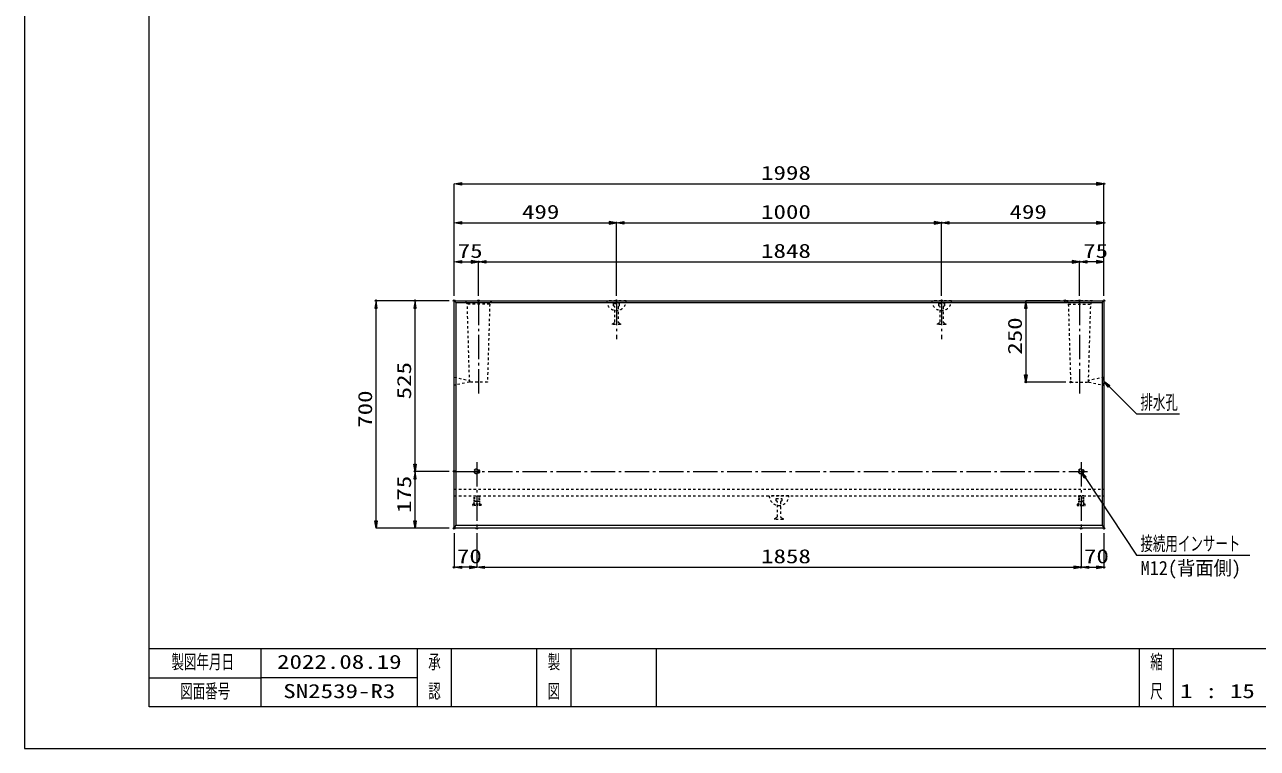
# Model space of a CAD drawing. Units: millimetres, scale not verified. Extents: x 0 to 6300, y 0 to 4455.
# Drawn here: x 0 to 3790, y 0 to 2228 of the extents above; entities that cross this region are included whole.
import ezdxf
from ezdxf.enums import TextEntityAlignment as Align

# ---------------------------------------------------------------- set-up
doc = ezdxf.new("R2010")
doc.units = ezdxf.units.MM
doc.header["$LTSCALE"] = 10
doc.header["$PDMODE"] = 32
doc.header["$PDSIZE"] = 5
for name, pattern in [('USER1', [10.5, 7.5, -1.125, 0.75, -1.125]), ('USER2', [1.5, 0.75, -0.75]), ('USER3', [0.75, 0.5, -0.25])]:
    doc.linetypes.add(name, pattern=pattern)
for name, color, linetype, lineweight in [('Defpoints_2', 7, 'Continuous', 13), ('S-1', 2, 'Continuous', 13), ('S-4', 4, 'USER3', 13), ('S-Dim', 1, 'Continuous', 13), ('S-Txt', 7, 'Continuous', 13), ('TTL-FRAM', 3, 'Continuous', 13), ('TTL-LINE', 2, 'Continuous', 13), ('TTL-TXT', 2, 'Continuous', 13)]:
    doc.layers.add(name, color=color, linetype=linetype, lineweight=lineweight)
doc.styles.add('ＭＳ ゴシック', font='')
doc.styles.get('ＭＳ ゴシック').set_extended_font_data('MS Gothic')

msp = doc.modelspace()

# ---------------------------------------------------------------- hatches: boundary and pattern name
at = {"layer": 'S-Dim'}
for points in [[(1342.93, 1741.25), (1342.93, 1733.75), (1320.43, 1737.5)], [(3295.93, 1741.25), (3295.93, 1733.75), (3318.43, 1737.5)], [(1342.93, 1621.25), (1342.93, 1613.75), (1320.43, 1617.5)], [(1796.93, 1621.25), (1796.93, 1613.75), (1819.43, 1617.5)], [(1841.93, 1621.25), (1841.93, 1613.75), (1819.43, 1617.5)], [(2796.93, 1621.25), (2796.93, 1613.75), (2819.43, 1617.5)], [(2841.93, 1621.25), (2841.93, 1613.75), (2819.43, 1617.5)], [(3295.93, 1621.25), (3295.93, 1613.75), (3318.43, 1617.5)], [(1342.93, 1501.25), (1342.93, 1493.75), (1320.43, 1497.5)], [(1372.93, 1501.25), (1372.93, 1493.75), (1395.43, 1497.5)], [(1417.93, 1501.25), (1417.93, 1493.75), (1395.43, 1497.5)], [(3220.93, 1501.25), (3220.93, 1493.75), (3243.43, 1497.5)], [(3265.93, 1501.25), (3265.93, 1493.75), (3243.43, 1497.5)], [(3295.93, 1501.25), (3295.93, 1493.75), (3318.43, 1497.5)], [(1076.68, 1355), (1084.18, 1355), (1080.43, 1377.5)], [(1196.68, 1355), (1204.18, 1355), (1200.43, 1377.5)], [(3074.68, 1355), (3082.18, 1355), (3078.43, 1377.5)], [(3074.68, 1150), (3082.18, 1150), (3078.43, 1127.5)], [(1196.68, 875), (1204.18, 875), (1200.43, 852.5)], [(1196.68, 830), (1204.18, 830), (1200.43, 852.5)], [(1076.68, 700), (1084.18, 700), (1080.43, 677.5)], [(1196.68, 700), (1204.18, 700), (1200.43, 677.5)], [(1342.93, 561.25), (1342.93, 553.75), (1320.43, 557.5)], [(1367.93, 561.25), (1367.93, 553.75), (1390.43, 557.5)], [(1412.93, 561.25), (1412.93, 553.75), (1390.43, 557.5)], [(3225.93, 561.25), (3225.93, 553.75), (3248.43, 557.5)], [(3270.93, 561.25), (3270.93, 553.75), (3248.43, 557.5)], [(3295.93, 561.25), (3295.93, 553.75), (3318.43, 557.5)]]:
    msp.add_hatch(color=256, dxfattribs=at).paths.add_polyline_path(points)
at = {"layer": 'S-Txt'}
for points in [[(3331.69, 1111.44), (3318.43, 1130), (3337, 1116.74)], [(3257.7, 831.66), (3248.43, 852.5), (3263.96, 835.79)]]:
    msp.add_hatch(color=256, dxfattribs=at).paths.add_polyline_path(points)

# ---------------------------------------------------------------- linework, layer by layer
at = {"layer": 'Defpoints_2'}
for p, q in [((0, 4455), (0, 0)), ((0, 0), (6300, 0))]:
    msp.add_line(p, q, dxfattribs=at)
for p in [(3318.43, 1737.5), (1819.43, 1617.5), (2819.43, 1617.5), (3318.43, 1617.5), (1395.43, 1497.5), (3243.43, 1497.5), (3243.43, 1497.5), (1080.43, 1377.5), (1200.43, 1377.5), (1320.43, 1377.5), (1320.43, 1377.5), (1320.43, 1377.5), (1320.43, 1377.5), (1320.43, 1377.5), (1395.43, 1377.5), (1395.43, 1377.5), (1819.43, 1377.5), (1819.43, 1377.5), (2819.43, 1377.5), (2819.43, 1377.5), (3198.43, 1377.5), (3243.43, 1377.5), (3243.43, 1377.5), (3318.43, 1377.5), (3318.43, 1377.5), (3318.43, 1377.5), (3078.43, 1127.5), (3215.93, 1127.5), (1200.43, 852.5), (1320.43, 852.5), (1320.43, 852.5), (1320.43, 677.5), (1320.43, 677.5), (1320.43, 677.5), (1390.43, 677.5), (1390.43, 677.5), (3248.43, 677.5), (3248.43, 677.5), (3318.43, 677.5), (1320.43, 557.5), (3248.43, 557.5), (3318.43, 557.5)]:
    msp.add_point(p, dxfattribs=at)
at = {"layer": 'S-1'}
for p, q in [((1320.43, 1377.5), (3318.43, 1377.5)), ((1320.43, 677.5), (1320.43, 1377.5)), ((1320.43, 1377.5), (1325.43, 1372.5)), ((1325.43, 1372.5), (3313.43, 1372.5)), ((1325.43, 1372.5), (1325.43, 686.5)), ((3318.43, 1377.5), (3313.43, 1372.5)), ((3313.43, 1372.5), (3313.43, 686.5)), ((3318.43, 1377.5), (3318.43, 677.5)), ((1325.43, 686.5), (1320.43, 677.5)), ((1325.43, 686.5), (3313.43, 686.5)), ((3313.43, 686.5), (3318.43, 677.5)), ((3318.43, 677.5), (1320.43, 677.5))]:
    msp.add_line(p, q, dxfattribs=at)
at = {"layer": 'S-1', "linetype": 'USER2'}
for p, q in [((1355.43, 1377.5), (1435.43, 1377.5)), ((1360.93, 1367.5), (1355.43, 1377.5)), ((1367.93, 1127.5), (1360.93, 1367.5)), ((1429.93, 1367.5), (1360.93, 1367.5)), ((1429.93, 1367.5), (1422.93, 1127.5)), ((1435.43, 1377.5), (1429.93, 1367.5)), ((1849.43, 1377.5), (1789.43, 1377.5)), ((2849.43, 1377.5), (2789.43, 1377.5)), ((3283.43, 1377.5), (3203.43, 1377.5)), ((3203.43, 1377.5), (3208.93, 1367.5)), ((3208.93, 1367.5), (3215.93, 1127.5)), ((3208.93, 1367.5), (3277.93, 1367.5)), ((3270.93, 1127.5), (3277.93, 1367.5)), ((3277.93, 1367.5), (3283.43, 1377.5)), ((1320.43, 1117.57), (1320.43, 1142.43)), ((1320.43, 1142.43), (1367.43, 1132.5)), ((3318.43, 1142.43), (3271.43, 1132.5)), ((3318.43, 1117.57), (3318.43, 1142.43)), ((1367.43, 1127.5), (1320.43, 1117.57)), ((1367.43, 1132.5), (1367.43, 1127.5)), ((1422.93, 1127.5), (1367.93, 1127.5)), ((3215.93, 1127.5), (3270.93, 1127.5)), ((3271.43, 1132.5), (3271.43, 1127.5)), ((3271.43, 1127.5), (3318.43, 1117.57)), ((1320.43, 797.5), (3318.43, 797.5)), ((1320.43, 777.5), (3318.43, 777.5)), ((2349.43, 777.5), (2289.43, 777.5))]:
    msp.add_line(p, q, dxfattribs=at)
for centre in [(1819.43, 1377.5), (2819.43, 1377.5), (2319.43, 777.5)]:
    msp.add_arc(centre, 30, 180, 0, dxfattribs=at)
at = {"layer": 'S-4', "linetype": 'USER2'}
for p, q in [((1810.43, 1362), (1810.43, 1369.5)), ((1810.43, 1369.5), (1828.43, 1369.5)), ((1828.43, 1369.5), (1828.43, 1362)), ((2810.43, 1362), (2810.43, 1369.5)), ((2810.43, 1369.5), (2828.43, 1369.5)), ((2828.43, 1369.5), (2828.43, 1362)), ((1814.43, 1359), (1810.43, 1362)), ((1814.43, 1312), (1814.43, 1359)), ((1828.43, 1362), (1824.43, 1359)), ((1824.43, 1359), (1824.43, 1312)), ((2814.43, 1359), (2810.43, 1362)), ((2814.43, 1312), (2814.43, 1359)), ((2828.43, 1362), (2824.43, 1359)), ((2824.43, 1359), (2824.43, 1312)), ((1806.93, 1307), (1814.43, 1312)), ((1806.93, 1304.5), (1806.93, 1307)), ((1831.93, 1304.5), (1806.93, 1304.5)), ((1824.43, 1312), (1831.93, 1307)), ((1831.93, 1307), (1831.93, 1304.5)), ((2806.93, 1307), (2814.43, 1312)), ((2806.93, 1304.5), (2806.93, 1307)), ((2831.93, 1304.5), (2806.93, 1304.5)), ((2824.43, 1312), (2831.93, 1307)), ((2831.93, 1307), (2831.93, 1304.5)), ((2310.43, 762), (2310.43, 769.5)), ((2310.43, 769.5), (2328.43, 769.5)), ((2314.43, 759), (2310.43, 762)), ((2314.43, 712), (2314.43, 759)), ((2328.43, 762), (2324.43, 759)), ((2324.43, 759), (2324.43, 712)), ((2328.43, 769.5), (2328.43, 762)), ((2306.93, 707), (2314.43, 712)), ((2306.93, 704.5), (2306.93, 707)), ((2331.93, 704.5), (2306.93, 704.5)), ((2324.43, 712), (2331.93, 707)), ((2331.93, 707), (2331.93, 704.5))]:
    msp.add_line(p, q, dxfattribs=at)
at = {"layer": 'S-4'}
for p, q in [((1382.18, 777), (1382.68, 777.5)), ((1382.18, 753.5), (1382.18, 777)), ((1382.68, 777.5), (1398.18, 777.5)), ((1384.43, 760.45), (1384.43, 777.5)), ((1385.38, 759.5), (1384.43, 760.45)), ((1395.49, 759.5), (1385.38, 759.5)), ((1396.43, 760.45), (1395.49, 759.5)), ((1396.43, 777.5), (1396.43, 760.45)), ((1398.18, 777.5), (1398.68, 777)), ((1398.68, 777), (1398.68, 753.5)), ((3240.68, 777.5), (3240.18, 777)), ((3240.18, 777), (3240.18, 753.5)), ((3256.18, 777.5), (3240.68, 777.5)), ((3242.43, 777.5), (3242.43, 760.45)), ((3242.43, 760.45), (3243.38, 759.5)), ((3243.38, 759.5), (3253.49, 759.5)), ((3253.49, 759.5), (3254.43, 760.45)), ((3254.43, 760.45), (3254.43, 777.5)), ((3256.68, 777), (3256.18, 777.5)), ((3256.68, 753.5), (3256.68, 777)), ((1377.68, 748.5), (1377.68, 750.5)), ((1378.68, 751.5), (1380.18, 751.5)), ((1402.18, 747.5), (1378.68, 747.5)), ((1400.68, 751.5), (1380.18, 751.5)), ((1400.68, 751.5), (1402.18, 751.5)), ((1403.18, 750.5), (1403.18, 748.5)), ((3235.68, 750.5), (3235.68, 748.5)), ((3238.18, 751.5), (3236.68, 751.5)), ((3236.68, 747.5), (3260.18, 747.5)), ((3238.18, 751.5), (3258.68, 751.5)), ((3260.18, 751.5), (3258.68, 751.5)), ((3261.18, 748.5), (3261.18, 750.5))]:
    msp.add_line(p, q, dxfattribs=at)
at = {"layer": 'S-4', "linetype": 'USER2'}
for centre, radius in [((1390.43, 852.5), 8.25), ((1390.43, 852.5), 6), ((3248.43, 852.5), 8.25), ((3248.43, 852.5), 6)]:
    msp.add_circle(centre, radius, dxfattribs=at)
at = {"layer": 'S-4'}
for centre, radius, start, end in [((1378.68, 750.5), 1, 90, 180), ((1378.68, 748.5), 1, 180, 270), ((1380.18, 753.5), 2, 270, 0), ((1400.68, 753.5), 2, 180, 270), ((1402.18, 750.5), 1, 0, 90), ((1402.18, 748.5), 1, 270, 0), ((3236.68, 750.5), 1, 90, 180), ((3236.68, 748.5), 1, 180, 270), ((3238.18, 753.5), 2, 270, 0), ((3258.68, 753.5), 2, 180, 270), ((3260.18, 750.5), 1, 0, 90), ((3260.18, 748.5), 1, 270, 0)]:
    msp.add_arc(centre, radius, start, end, dxfattribs=at)
at = {"layer": 'S-Dim'}
for p, q in [((1320.43, 1392.5), (1320.43, 1737.5)), ((1342.93, 1737.5), (3295.93, 1737.5)), ((3318.43, 1392.5), (3318.43, 1737.5)), ((1320.43, 1392.5), (1320.43, 1617.5)), ((1342.93, 1617.5), (1796.93, 1617.5)), ((1819.43, 1392.5), (1819.43, 1617.5)), ((1819.43, 1392.5), (1819.43, 1617.5)), ((1841.93, 1617.5), (2796.93, 1617.5)), ((2819.43, 1392.5), (2819.43, 1617.5)), ((2819.43, 1392.5), (2819.43, 1617.5)), ((2841.93, 1617.5), (3295.93, 1617.5)), ((3318.43, 1392.5), (3318.43, 1617.5)), ((1320.43, 1392.5), (1320.43, 1497.5)), ((1342.93, 1497.5), (1372.93, 1497.5)), ((1395.43, 1392.5), (1395.43, 1497.5)), ((1395.43, 1392.5), (1395.43, 1497.5)), ((1417.93, 1497.5), (3220.93, 1497.5)), ((3243.43, 1392.5), (3243.43, 1497.5)), ((3243.43, 1392.5), (3243.43, 1497.5)), ((3295.93, 1497.5), (3265.93, 1497.5)), ((3318.43, 1392.5), (3318.43, 1497.5)), ((1305.43, 1377.5), (1080.43, 1377.5)), ((1305.43, 1377.5), (1200.43, 1377.5)), ((3183.43, 1377.5), (3078.43, 1377.5)), ((1080.43, 700), (1080.43, 1355)), ((1200.43, 875), (1200.43, 1355)), ((3078.43, 1355), (3078.43, 1150)), ((3200.93, 1127.5), (3078.43, 1127.5)), ((1305.43, 852.5), (1200.43, 852.5)), ((1305.43, 852.5), (1200.43, 852.5)), ((1200.43, 700), (1200.43, 830)), ((1305.43, 677.5), (1080.43, 677.5)), ((1305.43, 677.5), (1200.43, 677.5)), ((1320.43, 662.5), (1320.43, 557.5)), ((1390.43, 662.5), (1390.43, 557.5)), ((1390.43, 662.5), (1390.43, 557.5)), ((3248.43, 662.5), (3248.43, 557.5)), ((3248.43, 662.5), (3248.43, 557.5)), ((3318.43, 662.5), (3318.43, 557.5)), ((1367.93, 557.5), (1342.93, 557.5)), ((1412.93, 557.5), (3225.93, 557.5)), ((3270.93, 557.5), (3295.93, 557.5))]:
    msp.add_line(p, q, dxfattribs=at)
at = {"layer": 'S-Dim', "linetype": 'USER1'}
for p, q in [((1395.43, 1377.5), (1395.43, 1082.5)), ((1819.43, 1377.5), (1819.43, 1259.5)), ((2819.43, 1377.5), (2819.43, 1259.5)), ((3243.43, 1377.5), (3243.43, 1082.5)), ((1390.43, 880.75), (1390.43, 677.5)), ((3248.43, 880.75), (3248.43, 677.5)), ((1320.43, 852.5), (3268.43, 852.5))]:
    msp.add_line(p, q, dxfattribs=at)
at = {"layer": 'S-Dim'}
for points in [[(1342.93, 1741.25), (1342.93, 1733.75), (1320.43, 1737.5)], [(3295.93, 1741.25), (3295.93, 1733.75), (3318.43, 1737.5)], [(1342.93, 1621.25), (1342.93, 1613.75), (1320.43, 1617.5)], [(1796.93, 1621.25), (1796.93, 1613.75), (1819.43, 1617.5)], [(1841.93, 1621.25), (1841.93, 1613.75), (1819.43, 1617.5)], [(2796.93, 1621.25), (2796.93, 1613.75), (2819.43, 1617.5)], [(2841.93, 1621.25), (2841.93, 1613.75), (2819.43, 1617.5)], [(3295.93, 1621.25), (3295.93, 1613.75), (3318.43, 1617.5)], [(1342.93, 1501.25), (1342.93, 1493.75), (1320.43, 1497.5)], [(1372.93, 1501.25), (1372.93, 1493.75), (1395.43, 1497.5)], [(1417.93, 1501.25), (1417.93, 1493.75), (1395.43, 1497.5)], [(3220.93, 1501.25), (3220.93, 1493.75), (3243.43, 1497.5)], [(3265.93, 1501.25), (3265.93, 1493.75), (3243.43, 1497.5)], [(3295.93, 1501.25), (3295.93, 1493.75), (3318.43, 1497.5)], [(1076.68, 1355), (1084.18, 1355), (1080.43, 1377.5)], [(1196.68, 1355), (1204.18, 1355), (1200.43, 1377.5)], [(3074.68, 1355), (3082.18, 1355), (3078.43, 1377.5)], [(3074.68, 1150), (3082.18, 1150), (3078.43, 1127.5)], [(1196.68, 875), (1204.18, 875), (1200.43, 852.5)], [(1196.68, 830), (1204.18, 830), (1200.43, 852.5)], [(1076.68, 700), (1084.18, 700), (1080.43, 677.5)], [(1196.68, 700), (1204.18, 700), (1200.43, 677.5)], [(1342.93, 561.25), (1342.93, 553.75), (1320.43, 557.5)], [(1367.93, 561.25), (1367.93, 553.75), (1390.43, 557.5)], [(1412.93, 561.25), (1412.93, 553.75), (1390.43, 557.5)], [(3225.93, 561.25), (3225.93, 553.75), (3248.43, 557.5)], [(3270.93, 561.25), (3270.93, 553.75), (3248.43, 557.5)], [(3295.93, 561.25), (3295.93, 553.75), (3318.43, 557.5)]]:
    msp.add_lwpolyline(points, close=True, dxfattribs=at)
at = {"layer": 'S-Txt'}
for p, q in [((3334.34, 1114.09), (3418.43, 1030)), ((3418.43, 1030), (3423.83, 1030)), ((3423.83, 1030), (3550.65, 1030)), ((3260.83, 833.72), (3418.43, 595)), ((3418.43, 595), (3423.83, 595)), ((3423.83, 595), (3766.65, 595))]:
    msp.add_line(p, q, dxfattribs=at)
for points in [[(3331.69, 1111.44), (3318.43, 1130), (3337, 1116.74)], [(3257.7, 831.66), (3248.43, 852.5), (3263.96, 835.79)]]:
    msp.add_lwpolyline(points, close=True, dxfattribs=at)
at = {"layer": 'TTL-FRAM'}
for p, q in [((382.5, 127.5), (382.5, 4132.5)), ((382.5, 307.5), (6007.5, 307.5)), ((487.5, 127.5), (382.5, 127.5)), ((907.5, 127.5), (487.5, 127.5)), ((1222.5, 127.5), (907.5, 127.5)), ((1642.5, 127.5), (1222.5, 127.5)), ((1747.5, 127.5), (1642.5, 127.5)), ((2010, 127.5), (1747.5, 127.5)), ((2115, 127.5), (2010, 127.5)), ((2377.5, 127.5), (2115, 127.5)), ((3727.5, 127.5), (2377.5, 127.5)), ((3832.5, 127.5), (3727.5, 127.5))]:
    msp.add_line(p, q, dxfattribs=at)
at = {"layer": 'TTL-LINE'}
for p, q in [((727.5, 127.5), (727.5, 307.5)), ((1207.5, 127.5), (1207.5, 307.5)), ((1312.5, 127.5), (1312.5, 307.5)), ((1575, 127.5), (1575, 307.5)), ((1680, 127.5), (1680, 307.5)), ((1942.5, 127.5), (1942.5, 307.5)), ((3427.5, 127.5), (3427.5, 307.5)), ((3532.5, 127.5), (3532.5, 307.5)), ((382.5, 217.5), (727.5, 217.5)), ((1207.5, 217.5), (727.5, 217.5))]:
    msp.add_line(p, q, dxfattribs=at)

# ---------------------------------------------------------------- texts
at = {"layer": 'S-Dim', "style": 'ＭＳ ゴシック', "width": 1.3}
for s, p in [('1998', (2264.23, 1736.67)), ('499', (1529.13, 1616.67)), ('1000', (2264.23, 1616.67)), ('499', (3028.13, 1616.67)), ('75', (1331.53, 1496.67)), ('1848', (2264.23, 1496.67)), ('75', (3254.53, 1496.67)), ('70', (1329.03, 556.67)), ('1858', (2264.23, 556.67)), ('70', (3257.03, 556.67))]:
    msp.add_text(s, height=43.3, dxfattribs=at).set_placement(p, align=Align.BOTTOM_LEFT)
for s, p in [('250', (3079.26, 1211.7)), ('525', (1201.26, 1074.2)), ('700', (1081.26, 986.7)), ('175', (1201.26, 724.2))]:
    msp.add_text(s, height=43.3, rotation=90, dxfattribs=at).set_placement(p, align=Align.BOTTOM_LEFT)
at = {"layer": 'S-Txt', "style": 'ＭＳ ゴシック'}
for s, width, p in [('排水孔', 0.65, (3430.65, 1030.67)), ('接続用インサート', 0.65, (3430.65, 595.67)), ('M12(背面側)', 0.95, (3431.33, 520.67))]:
    msp.add_text(s, height=43.3, dxfattribs=dict(at, width=width)).set_placement(p, align=Align.BOTTOM_LEFT)
at = {"layer": 'TTL-TXT', "color": 1, "style": 'ＭＳ ゴシック'}
for s, width, p in [('製図年月日', 0.65, (547.5, 231.67)), ('2022.08.19', 1.3, (967.5, 231.67)), ('図面番号', 0.65, (555, 141.67)), ('SN2539-R3', 1.3, (967.5, 141.67)), ('1 : 15', 1.3, (3667.5, 141.67))]:
    msp.add_text(s, height=43.3, dxfattribs=dict(at, width=width)).set_placement(p, align=Align.BOTTOM_CENTER)
at = {"layer": 'TTL-TXT', "style": 'ＭＳ ゴシック', "width": 0.65}
for s, p in [('承', (1260, 231.67)), ('製', (1627.5, 231.67)), ('縮', (3480, 231.67)), ('認', (1260, 141.67)), ('図', (1627.5, 141.67)), ('尺', (3480, 141.67))]:
    msp.add_text(s, height=43.3, dxfattribs=at).set_placement(p, align=Align.BOTTOM_CENTER)

doc.saveas('drawing.dxf')
